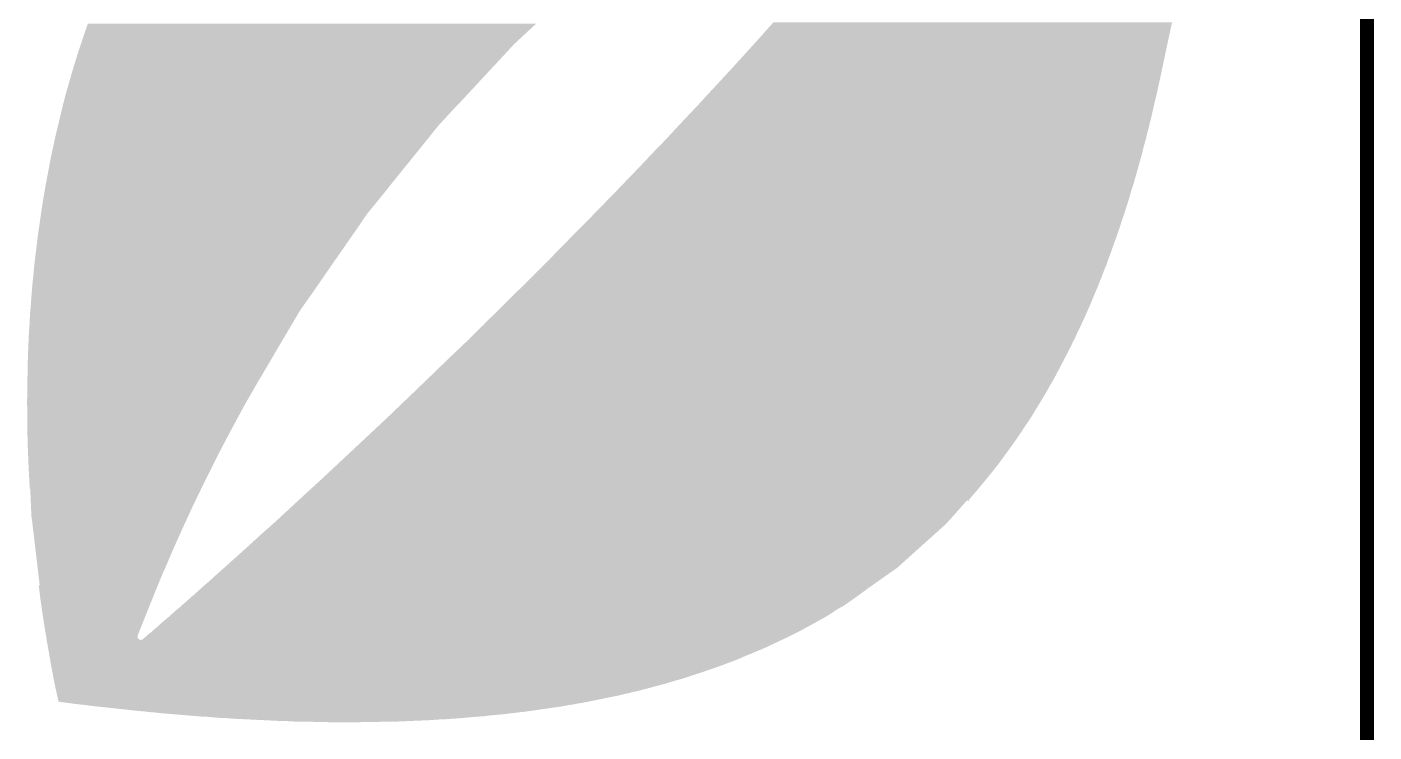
# Model space of a CAD drawing. Extents: x -0.05 to 0.95, y -0.15 to 1.54.
# Drawn here: x 0.383 to 0.953, y 0.943 to 1.242 of the extents above; entities that cross this region are included whole.
import ezdxf

# ---------------------------------------------------------------- set-up
doc = ezdxf.new("R2010")
doc.units = 0
doc.layers.add('AIR_QUALITY3_CLICK_V100_GKO', color=5, linetype='CONTINUOUS')
doc.layers.add('AIR_QUALITY3_CLICK_V100_GTO', color=14, linetype='CONTINUOUS')

msp = doc.modelspace()

# ---------------------------------------------------------------- linework, layer by layer
at = {"layer": 'AIR_QUALITY3_CLICK_V100_GKO', "const_width": 0.006}
msp.add_lwpolyline([(0.95, -0.05), (0.95, 1.5366), (0.95, 1.5379)], dxfattribs=at)
at = {"layer": 'AIR_QUALITY3_CLICK_V100_GTO'}
for points in [[(0.40537, 1.2345), (0.4068, 1.2388), (0.5889, 1.2345), (0.59352, 1.2388)], [(0.4068, 1.2388), (0.4083, 1.2431), (0.59352, 1.2388), (0.59815, 1.2431)], [(0.6927, 1.237), (0.6956, 1.2403), (0.86601, 1.237), (0.86672, 1.2403)], [(0.6956, 1.2403), (0.6986, 1.2436), (0.86672, 1.2403), (0.86743, 1.2436)], [(0.404, 1.2304), (0.40537, 1.2345), (0.5851, 1.2304), (0.5889, 1.2345)], [(0.6867, 1.2304), (0.69015, 1.2342), (0.8646, 1.2304), (0.8654, 1.2342)], [(0.69015, 1.2342), (0.6927, 1.237), (0.8654, 1.2342), (0.86601, 1.237)], [(0.4027, 1.2262), (0.40357, 1.229), (0.5812, 1.2262), (0.5838, 1.229)], [(0.40357, 1.229), (0.404, 1.2304), (0.5838, 1.229), (0.5851, 1.2304)], [(0.68279, 1.2261), (0.6867, 1.2304), (0.8637, 1.2261), (0.8646, 1.2304)], [(0.399, 1.2135), (0.4014, 1.2219), (0.56938, 1.2135), (0.57719, 1.2219)], [(0.4014, 1.2219), (0.4027, 1.2262), (0.57719, 1.2219), (0.5812, 1.2262)], [(0.6777, 1.2206), (0.67845, 1.2214), (0.86253, 1.2206), (0.8627, 1.2214)], [(0.67845, 1.2214), (0.6807, 1.2238), (0.8627, 1.2214), (0.86321, 1.2238)], [(0.6807, 1.2238), (0.68279, 1.2261), (0.86321, 1.2238), (0.8637, 1.2261)], [(0.66992, 1.2122), (0.6747, 1.2173), (0.8607, 1.2122), (0.86181, 1.2173)], [(0.6747, 1.2173), (0.6777, 1.2206), (0.86181, 1.2173), (0.86253, 1.2206)], [(0.3979, 1.2093), (0.399, 1.2135), (0.56547, 1.2093), (0.56938, 1.2135)], [(0.6657, 1.2076), (0.66786, 1.2099), (0.85958, 1.2076), (0.8601, 1.2099)], [(0.66786, 1.2099), (0.6687, 1.2108), (0.8601, 1.2099), (0.86033, 1.2108)], [(0.6687, 1.2109), (0.66992, 1.2122), (0.86036, 1.2109), (0.8607, 1.2122)], [(0.6687, 1.2108), (0.6687, 1.2109), (0.86033, 1.2108), (0.86036, 1.2109)], [(0.3961, 1.2018), (0.397, 1.2055), (0.55845, 1.2018), (0.56186, 1.2055)], [(0.397, 1.2055), (0.39781, 1.2089), (0.56186, 1.2055), (0.565, 1.2089)], [(0.39781, 1.2089), (0.3979, 1.2093), (0.5651, 1.2089), (0.56547, 1.2093)], [(0.39781, 1.2089), (0.39781, 1.2089), (0.565, 1.2089), (0.5651, 1.2089)], [(0.66154, 1.2032), (0.66371, 1.2055), (0.8586, 1.2032), (0.8591, 1.2055)], [(0.66371, 1.2055), (0.6657, 1.2076), (0.8591, 1.2055), (0.85958, 1.2076)], [(0.3952, 1.198), (0.39565, 1.1999), (0.55517, 1.198), (0.5567, 1.1999)], [(0.39565, 1.1999), (0.3961, 1.2018), (0.5567, 1.1999), (0.55845, 1.2018)], [(0.65539, 1.1966), (0.65741, 1.1988), (0.8569, 1.1966), (0.8575, 1.1988)], [(0.65741, 1.1988), (0.6587, 1.2002), (0.8575, 1.1988), (0.85782, 1.2002)], [(0.6587, 1.2002), (0.65946, 1.201), (0.85782, 1.2002), (0.858, 1.201)], [(0.65946, 1.201), (0.66154, 1.2032), (0.858, 1.201), (0.8586, 1.2032)], [(0.3935, 1.1905), (0.3943, 1.1943), (0.54914, 1.1905), (0.5522, 1.1943)], [(0.3943, 1.1943), (0.3952, 1.198), (0.5522, 1.1943), (0.55517, 1.198)], [(0.65131, 1.1923), (0.6518, 1.1928), (0.8558, 1.1923), (0.85594, 1.1928)], [(0.6518, 1.1928), (0.65331, 1.1944), (0.85594, 1.1928), (0.8564, 1.1944)], [(0.65331, 1.1944), (0.6553, 1.1965), (0.8564, 1.1944), (0.85688, 1.1965)], [(0.6553, 1.1965), (0.65539, 1.1966), (0.85688, 1.1965), (0.8569, 1.1966)], [(0.392, 1.1831), (0.3927, 1.1868), (0.54314, 1.1831), (0.54613, 1.1868)], [(0.3927, 1.1868), (0.39341, 1.1901), (0.54613, 1.1868), (0.5488, 1.1901)], [(0.39341, 1.1901), (0.39344, 1.1902), (0.5488, 1.1901), (0.5489, 1.1902)], [(0.39344, 1.1902), (0.3935, 1.1905), (0.5489, 1.1902), (0.54914, 1.1905)], [(0.6448, 1.1855), (0.64707, 1.1879), (0.85401, 1.1855), (0.8547, 1.1879)], [(0.64707, 1.1879), (0.6483, 1.1892), (0.8547, 1.1879), (0.855, 1.1892)], [(0.6483, 1.1892), (0.64917, 1.1901), (0.855, 1.1892), (0.8552, 1.1901)], [(0.64917, 1.1901), (0.65131, 1.1923), (0.8552, 1.1901), (0.8558, 1.1923)], [(0.3904, 1.1747), (0.392, 1.1831), (0.53635, 1.1747), (0.54314, 1.1831)], [(0.6374, 1.1778), (0.64101, 1.1815), (0.85184, 1.1778), (0.8529, 1.1815)], [(0.64101, 1.1815), (0.6414, 1.1819), (0.8529, 1.1815), (0.85301, 1.1819)], [(0.6414, 1.1819), (0.6431, 1.1837), (0.85301, 1.1819), (0.8535, 1.1837)], [(0.6431, 1.1837), (0.6448, 1.1855), (0.8535, 1.1837), (0.85401, 1.1855)], [(0.63493, 1.1752), (0.6374, 1.1778), (0.8511, 1.1752), (0.85184, 1.1778)], [(0.389, 1.1664), (0.3897, 1.1705), (0.52966, 1.1664), (0.533, 1.1705)], [(0.3897, 1.1705), (0.39015, 1.1732), (0.533, 1.1705), (0.5352, 1.1732)], [(0.39015, 1.1732), (0.39017, 1.1733), (0.5352, 1.1732), (0.5352, 1.1733)], [(0.39017, 1.1733), (0.39018, 1.1734), (0.5353, 1.1733), (0.5353, 1.1734)], [(0.39017, 1.1733), (0.39017, 1.1733), (0.5352, 1.1733), (0.5353, 1.1733)], [(0.39018, 1.1734), (0.3904, 1.1747), (0.5353, 1.1734), (0.53635, 1.1747)], [(0.62892, 1.169), (0.6295, 1.1696), (0.8492, 1.169), (0.84937, 1.1696)], [(0.6295, 1.1696), (0.63096, 1.1711), (0.84937, 1.1696), (0.8498, 1.1711)], [(0.63096, 1.1711), (0.63291, 1.1731), (0.8498, 1.1711), (0.8504, 1.1731)], [(0.63291, 1.1731), (0.6335, 1.1737), (0.8504, 1.1731), (0.8506, 1.1737)], [(0.6335, 1.1737), (0.63493, 1.1752), (0.8506, 1.1737), (0.8511, 1.1752)], [(0.38843, 1.1624), (0.389, 1.1664), (0.5264, 1.1624), (0.52966, 1.1664)], [(0.62297, 1.1629), (0.62492, 1.1649), (0.8473, 1.1629), (0.8479, 1.1649)], [(0.62492, 1.1649), (0.62696, 1.167), (0.8479, 1.1649), (0.8486, 1.167)], [(0.62696, 1.167), (0.62892, 1.169), (0.8486, 1.167), (0.8492, 1.169)], [(0.3877, 1.1574), (0.3884, 1.1622), (0.523, 1.1574), (0.52626, 1.1622)], [(0.3884, 1.1622), (0.38843, 1.1624), (0.52626, 1.1622), (0.5264, 1.1624)], [(0.6173, 1.1571), (0.61906, 1.1589), (0.84536, 1.1571), (0.8459, 1.1589)], [(0.61906, 1.1589), (0.6217, 1.1616), (0.8459, 1.1589), (0.84684, 1.1616)], [(0.6217, 1.1616), (0.62297, 1.1629), (0.84684, 1.1616), (0.8473, 1.1629)], [(0.38586, 1.143), (0.3872, 1.154), (0.513, 1.143), (0.52064, 1.154)], [(0.3872, 1.154), (0.3877, 1.1574), (0.52064, 1.154), (0.523, 1.1574)], [(0.61114, 1.1509), (0.6129, 1.1527), (0.8432, 1.1509), (0.84383, 1.1527)], [(0.6129, 1.1527), (0.6171, 1.1569), (0.84383, 1.1527), (0.8453, 1.1569)], [(0.6171, 1.1569), (0.6173, 1.1571), (0.8453, 1.1569), (0.84536, 1.1571)], [(0.6038, 1.1434), (0.60733, 1.147), (0.84047, 1.1434), (0.8418, 1.147)], [(0.60733, 1.147), (0.6086, 1.1483), (0.8418, 1.147), (0.84225, 1.1483)], [(0.6086, 1.1483), (0.60928, 1.149), (0.84225, 1.1483), (0.8425, 1.149)], [(0.60928, 1.149), (0.61114, 1.1509), (0.8425, 1.149), (0.8432, 1.1509)], [(0.3853, 1.1376), (0.3857, 1.1417), (0.50924, 1.1376), (0.51208, 1.1417)], [(0.3857, 1.1417), (0.38581, 1.1426), (0.51208, 1.1417), (0.5127, 1.1426)], [(0.38581, 1.1426), (0.38582, 1.1427), (0.5127, 1.1426), (0.5127, 1.1427)], [(0.38582, 1.1427), (0.38585, 1.1429), (0.5127, 1.1427), (0.5128, 1.1429)], [(0.38585, 1.1429), (0.38586, 1.143), (0.5128, 1.1429), (0.513, 1.143)], [(0.5997, 1.1393), (0.6016, 1.1412), (0.8389, 1.1393), (0.8397, 1.1412)], [(0.6016, 1.1412), (0.6036, 1.1432), (0.8397, 1.1412), (0.8404, 1.1432)], [(0.6036, 1.1432), (0.6038, 1.1434), (0.8404, 1.1432), (0.84047, 1.1434)], [(0.3849, 1.1336), (0.3853, 1.1376), (0.50648, 1.1336), (0.50924, 1.1376)], [(0.5941, 1.1337), (0.596, 1.1356), (0.8367, 1.1337), (0.8375, 1.1356)], [(0.596, 1.1356), (0.5978, 1.1374), (0.8375, 1.1356), (0.8382, 1.1374)], [(0.5978, 1.1374), (0.5997, 1.1393), (0.8382, 1.1374), (0.8389, 1.1393)], [(0.3845, 1.1291), (0.3849, 1.1336), (0.50337, 1.1291), (0.50648, 1.1336)], [(0.58841, 1.1281), (0.59034, 1.13), (0.8344, 1.1281), (0.8352, 1.13)], [(0.59034, 1.13), (0.59217, 1.1318), (0.8352, 1.13), (0.836, 1.1318)], [(0.59217, 1.1318), (0.5938, 1.1334), (0.836, 1.1318), (0.83659, 1.1334)], [(0.5938, 1.1334), (0.5941, 1.1337), (0.83659, 1.1334), (0.8367, 1.1337)], [(0.38394, 1.1218), (0.3842, 1.1247), (0.4982, 1.1218), (0.50025, 1.1247)], [(0.3842, 1.1247), (0.38449, 1.129), (0.50025, 1.1247), (0.5033, 1.129)], [(0.38449, 1.129), (0.3845, 1.1291), (0.5033, 1.129), (0.50337, 1.1291)], [(0.5829, 1.1226), (0.5848, 1.1245), (0.8321, 1.1226), (0.8329, 1.1245)], [(0.5848, 1.1245), (0.5866, 1.1263), (0.8329, 1.1245), (0.8337, 1.1263)], [(0.5866, 1.1263), (0.5881, 1.1278), (0.8337, 1.1263), (0.83428, 1.1278)], [(0.5881, 1.1278), (0.58841, 1.1281), (0.83428, 1.1278), (0.8344, 1.1281)], [(0.38361, 1.1162), (0.3838, 1.1202), (0.4949, 1.1162), (0.49726, 1.1202)], [(0.3838, 1.1202), (0.38394, 1.1218), (0.49726, 1.1202), (0.4982, 1.1218)], [(0.57744, 1.1173), (0.5792, 1.119), (0.8297, 1.1173), (0.8305, 1.119)], [(0.5792, 1.119), (0.5825, 1.1222), (0.8305, 1.119), (0.83192, 1.1222)], [(0.5825, 1.1222), (0.5829, 1.1226), (0.83192, 1.1222), (0.8321, 1.1226)], [(0.3833, 1.1115), (0.3836, 1.1159), (0.49211, 1.1115), (0.49472, 1.1159)], [(0.3836, 1.1159), (0.38361, 1.1162), (0.49472, 1.1159), (0.4949, 1.1162)], [(0.57214, 1.112), (0.57387, 1.1137), (0.8272, 1.112), (0.828, 1.1137)], [(0.57387, 1.1137), (0.5757, 1.1155), (0.828, 1.1137), (0.8289, 1.1155)], [(0.5757, 1.1155), (0.576, 1.1158), (0.8289, 1.1155), (0.82903, 1.1158)], [(0.576, 1.1159), (0.57744, 1.1173), (0.82908, 1.1159), (0.8297, 1.1173)], [(0.576, 1.1158), (0.576, 1.1159), (0.82903, 1.1158), (0.82908, 1.1159)], [(0.3831, 1.1067), (0.3833, 1.1115), (0.48926, 1.1067), (0.49211, 1.1115)], [(0.56626, 1.1063), (0.56857, 1.1085), (0.8245, 1.1063), (0.8255, 1.1085)], [(0.56857, 1.1085), (0.5692, 1.1091), (0.8255, 1.1085), (0.82582, 1.1091)], [(0.5692, 1.1091), (0.57032, 1.1102), (0.82582, 1.1091), (0.8264, 1.1102)], [(0.57032, 1.1102), (0.57214, 1.112), (0.8264, 1.1102), (0.8272, 1.112)], [(0.3828, 1.0973), (0.3829, 1.102), (0.48375, 1.0973), (0.48652, 1.102)], [(0.3829, 1.102), (0.38296, 1.1035), (0.48652, 1.102), (0.4874, 1.1035)], [(0.38296, 1.1035), (0.38297, 1.1036), (0.4874, 1.1035), (0.4874, 1.1036)], [(0.38297, 1.1036), (0.38298, 1.1039), (0.4874, 1.1036), (0.4876, 1.1039)], [(0.38298, 1.1039), (0.3831, 1.1067), (0.4876, 1.1039), (0.48926, 1.1067)], [(0.55316, 1.0937), (0.561, 1.1013), (0.8179, 1.0937), (0.82188, 1.1013)], [(0.561, 1.1013), (0.56626, 1.1063), (0.82188, 1.1013), (0.8245, 1.1063)], [(0.3827, 1.0923), (0.3828, 1.0973), (0.4808, 1.0923), (0.48375, 1.0973)], [(0.3826, 1.0868), (0.3827, 1.0922), (0.4776, 1.0868), (0.4807, 1.0922)], [(0.3827, 1.0922), (0.3827, 1.0923), (0.4807, 1.0922), (0.4808, 1.0923)], [(0.54692, 1.0877), (0.549, 1.0897), (0.8145, 1.0877), (0.8156, 1.0897)], [(0.549, 1.0897), (0.55109, 1.0917), (0.8156, 1.0897), (0.8168, 1.0917)], [(0.55109, 1.0917), (0.5513, 1.0919), (0.8168, 1.0917), (0.81691, 1.0919)], [(0.5513, 1.0919), (0.55316, 1.0937), (0.81691, 1.0919), (0.8179, 1.0937)], [(0.3825, 1.0825), (0.3827, 1.0868), (0.47513, 1.0825), (0.4776, 1.0868)], [(0.54065, 1.0817), (0.54692, 1.0877), (0.8109, 1.0817), (0.8145, 1.0877)], [(0.3826, 1.0814), (0.3825, 1.0825), (0.4745, 1.0814), (0.47513, 1.0825)], [(0.3826, 1.0757), (0.3826, 1.0814), (0.47142, 1.0757), (0.4745, 1.0814)], [(0.53616, 1.0774), (0.53867, 1.0798), (0.8083, 1.0774), (0.8097, 1.0798)], [(0.53867, 1.0798), (0.54065, 1.0817), (0.8097, 1.0798), (0.8109, 1.0817)], [(0.38269, 1.0703), (0.3826, 1.0757), (0.4685, 1.0703), (0.47142, 1.0757)], [(0.52892, 1.0706), (0.53138, 1.0729), (0.8038, 1.0706), (0.8053, 1.0729)], [(0.53138, 1.0729), (0.53374, 1.0751), (0.8053, 1.0729), (0.8068, 1.0751)], [(0.53374, 1.0751), (0.5347, 1.076), (0.8068, 1.0751), (0.80739, 1.076)], [(0.5347, 1.076), (0.53616, 1.0774), (0.80739, 1.076), (0.8083, 1.0774)], [(0.3827, 1.0696), (0.38269, 1.0703), (0.46813, 1.0696), (0.4685, 1.0703)], [(0.3829, 1.0629), (0.3827, 1.0696), (0.46462, 1.0629), (0.46813, 1.0696)], [(0.52422, 1.0662), (0.52892, 1.0706), (0.8008, 1.0662), (0.8038, 1.0706)], [(0.38303, 1.0598), (0.3829, 1.0629), (0.463, 1.0598), (0.46462, 1.0629)], [(0.51609, 1.0586), (0.52144, 1.0636), (0.7953, 1.0586), (0.7989, 1.0636)], [(0.52144, 1.0636), (0.52422, 1.0662), (0.7989, 1.0636), (0.8008, 1.0662)], [(0.38303, 1.0597), (0.38303, 1.0598), (0.463, 1.0597), (0.463, 1.0598)], [(0.3832, 1.0555), (0.38303, 1.0597), (0.46088, 1.0555), (0.463, 1.0597)], [(0.38351, 1.0498), (0.3832, 1.0555), (0.458, 1.0498), (0.46088, 1.0555)], [(0.51042, 1.0533), (0.51342, 1.0561), (0.7912, 1.0533), (0.7934, 1.0561)], [(0.51342, 1.0561), (0.51609, 1.0586), (0.7934, 1.0561), (0.7953, 1.0586)], [(0.3837, 1.0464), (0.38351, 1.0498), (0.45635, 1.0464), (0.458, 1.0498)], [(0.50098, 1.0446), (0.507, 1.0501), (0.784, 1.0446), (0.78858, 1.0501)], [(0.507, 1.0501), (0.50753, 1.0506), (0.78858, 1.0501), (0.789, 1.0506)], [(0.50753, 1.0506), (0.51042, 1.0533), (0.789, 1.0506), (0.7912, 1.0533)], [(0.38418, 1.0397), (0.3839, 1.0464), (0.4531, 1.0397), (0.45635, 1.0464)], [(0.5, 1.0437), (0.50098, 1.0446), (0.78321, 1.0437), (0.784, 1.0446)], [(0.3844, 1.0346), (0.38418, 1.0397), (0.45074, 1.0346), (0.4531, 1.0397)], [(0.49384, 1.038), (0.4947, 1.0388), (0.7776, 1.038), (0.77831, 1.0388)], [(0.4947, 1.0388), (0.49773, 1.0416), (0.77831, 1.0388), (0.7808, 1.0416)], [(0.49773, 1.0416), (0.5, 1.0437), (0.78136, 1.0416), (0.78321, 1.0437)], [(0.7811, 1.0413), (0.7808, 1.0416), (0.7811, 1.0413), (0.78136, 1.0416)], [(0.3847, 1.0326), (0.3844, 1.0346), (0.44981, 1.0326), (0.45074, 1.0346)], [(0.4869, 1.0316), (0.48929, 1.0338), (0.77186, 1.0316), (0.7739, 1.0338)], [(0.48929, 1.0338), (0.4906, 1.035), (0.7739, 1.0338), (0.77496, 1.035)], [(0.4906, 1.035), (0.49384, 1.038), (0.77496, 1.035), (0.7776, 1.038)], [(0.38498, 1.0302), (0.3847, 1.0326), (0.4487, 1.0302), (0.44981, 1.0326)], [(0.38612, 1.0206), (0.38498, 1.0302), (0.4444, 1.0206), (0.4487, 1.0302)], [(0.4807, 1.0261), (0.4836, 1.0287), (0.76581, 1.0261), (0.7687, 1.0287)], [(0.4836, 1.0287), (0.48633, 1.0311), (0.7687, 1.0287), (0.7714, 1.0311)], [(0.48633, 1.0311), (0.4869, 1.0316), (0.7714, 1.0311), (0.77186, 1.0316)], [(0.4719, 1.0181), (0.4782, 1.0238), (0.75691, 1.0181), (0.76325, 1.0238)], [(0.4782, 1.0238), (0.4807, 1.0261), (0.76325, 1.0238), (0.76581, 1.0261)], [(0.38717, 1.0117), (0.38612, 1.0206), (0.4406, 1.0117), (0.4444, 1.0206)], [(0.4685, 1.0151), (0.4719, 1.0181), (0.75357, 1.0151), (0.75691, 1.0181)], [(0.3879, 1.0055), (0.38717, 1.0117), (0.43795, 1.0055), (0.4405, 1.0117)], [(0.38717, 1.0117), (0.38717, 1.0117), (0.4405, 1.0117), (0.4406, 1.0117)], [(0.4615, 1.0088), (0.4628, 1.01), (0.74529, 1.0088), (0.747, 1.01)], [(0.4628, 1.01), (0.4642, 1.0112), (0.747, 1.01), (0.7487, 1.0112)], [(0.4642, 1.0112), (0.4655, 1.0124), (0.7487, 1.0112), (0.75046, 1.0124)], [(0.4655, 1.0124), (0.46585, 1.0127), (0.75046, 1.0124), (0.7509, 1.0127)], [(0.46585, 1.0127), (0.4669, 1.0136), (0.7509, 1.0127), (0.7519, 1.0136)], [(0.4669, 1.0136), (0.4685, 1.0151), (0.7519, 1.0136), (0.75357, 1.0151)], [(0.3875, 1.0054), (0.3879, 1.0055), (0.43791, 1.0054), (0.43795, 1.0055)], [(0.38783, 1.0027), (0.3875, 1.0054), (0.4368, 1.0027), (0.43791, 1.0054)], [(0.4554, 1.0034), (0.4564, 1.0043), (0.73767, 1.0034), (0.7389, 1.0043)], [(0.4564, 1.0043), (0.4573, 1.0051), (0.7389, 1.0043), (0.74004, 1.0051)], [(0.4573, 1.0051), (0.4583, 1.006), (0.74004, 1.0051), (0.74131, 1.006)], [(0.4583, 1.006), (0.4593, 1.0068), (0.74131, 1.006), (0.74245, 1.0068)], [(0.4593, 1.0068), (0.4603, 1.0077), (0.74245, 1.0068), (0.74373, 1.0077)], [(0.4603, 1.0077), (0.4615, 1.0088), (0.74373, 1.0077), (0.74529, 1.0088)], [(0.38784, 1.0026), (0.38783, 1.0027), (0.4368, 1.0026), (0.4368, 1.0027)], [(0.3882, 0.9997), (0.38784, 1.0026), (0.43562, 0.9997), (0.4368, 1.0026)], [(0.3888, 0.9954), (0.3882, 0.9997), (0.43387, 0.9954), (0.43562, 0.9997)], [(0.4486, 0.9974), (0.4498, 0.9984), (0.72926, 0.9974), (0.7307, 0.9984)], [(0.4498, 0.9984), (0.4504, 0.999), (0.7307, 0.9984), (0.73156, 0.999)], [(0.4504, 0.999), (0.451, 0.9995), (0.73156, 0.999), (0.73228, 0.9995)], [(0.451, 0.9995), (0.4515, 1), (0.73228, 0.9995), (0.733, 1)], [(0.4515, 1), (0.4516, 1.0001), (0.733, 1), (0.73314, 1.0001)], [(0.4517, 1.0001), (0.4523, 1.0007), (0.73314, 1.0001), (0.73396, 1.0007)], [(0.4523, 1.0007), (0.453, 1.0012), (0.73396, 1.0007), (0.73465, 1.0012)], [(0.453, 1.0012), (0.4536, 1.0018), (0.73465, 1.0012), (0.73547, 1.0018)], [(0.4536, 1.0018), (0.4554, 1.0034), (0.73547, 1.0018), (0.73767, 1.0034)], [(0.38908, 0.9935), (0.3888, 0.9954), (0.4331, 0.9935), (0.43387, 0.9954)], [(0.3893, 0.992), (0.38908, 0.9935), (0.4325, 0.992), (0.4331, 0.9935)], [(0.4426, 0.9921), (0.4432, 0.9927), (0.72076, 0.9921), (0.72173, 0.9927)], [(0.4432, 0.9927), (0.4436, 0.993), (0.72173, 0.9927), (0.72221, 0.993)], [(0.4436, 0.993), (0.4439, 0.9933), (0.72221, 0.993), (0.72269, 0.9933)], [(0.4439, 0.9933), (0.4443, 0.9936), (0.72269, 0.9933), (0.72317, 0.9936)], [(0.4443, 0.9936), (0.445, 0.9943), (0.72317, 0.9936), (0.7243, 0.9943)], [(0.445, 0.9943), (0.4451, 0.9944), (0.7243, 0.9943), (0.7242, 0.9944)], [(0.4451, 0.9944), (0.4457, 0.9949), (0.7242, 0.9944), (0.72507, 0.9949)], [(0.4457, 0.9949), (0.4462, 0.9953), (0.72507, 0.9949), (0.72577, 0.9953)], [(0.4462, 0.9953), (0.44788, 0.9967), (0.72577, 0.9953), (0.7282, 0.9967)], [(0.44788, 0.9967), (0.448, 0.9968), (0.7282, 0.9967), (0.7284, 0.9968)], [(0.448, 0.9968), (0.4486, 0.9974), (0.7284, 0.9968), (0.72926, 0.9974)], [(0.3898, 0.989), (0.3893, 0.992), (0.43131, 0.989), (0.4325, 0.992)], [(0.3902, 0.9864), (0.3898, 0.989), (0.43028, 0.9864), (0.43131, 0.989)], [(0.4365, 0.9869), (0.4368, 0.9871), (0.71133, 0.9869), (0.71169, 0.9871)], [(0.4368, 0.9871), (0.4372, 0.9875), (0.71169, 0.9871), (0.71242, 0.9875)], [(0.4372, 0.9875), (0.4375, 0.9877), (0.71242, 0.9875), (0.71279, 0.9877)], [(0.4375, 0.9877), (0.4377, 0.9879), (0.71279, 0.9877), (0.71315, 0.9879)], [(0.4377, 0.9879), (0.438, 0.9881), (0.71315, 0.9879), (0.71352, 0.9881)], [(0.438, 0.9881), (0.4381, 0.9882), (0.71352, 0.9881), (0.7137, 0.9882)], [(0.4381, 0.9882), (0.4387, 0.9888), (0.7137, 0.9882), (0.71481, 0.9888)], [(0.4387, 0.9888), (0.439, 0.989), (0.71481, 0.9888), (0.71517, 0.989)], [(0.439, 0.989), (0.4393, 0.9893), (0.71517, 0.989), (0.71573, 0.9893)], [(0.4393, 0.9893), (0.4396, 0.9895), (0.71573, 0.9893), (0.71609, 0.9895)], [(0.4396, 0.9895), (0.4398, 0.9898), (0.71609, 0.9895), (0.71665, 0.9898)], [(0.4398, 0.9898), (0.4401, 0.99), (0.71665, 0.9898), (0.71702, 0.99)], [(0.4401, 0.99), (0.4402, 0.9901), (0.71702, 0.99), (0.7172, 0.9901)], [(0.4402, 0.9901), (0.4404, 0.9903), (0.7172, 0.9901), (0.71756, 0.9903)], [(0.4404, 0.9903), (0.4407, 0.9905), (0.71756, 0.9903), (0.71792, 0.9905)], [(0.4407, 0.9905), (0.441, 0.9908), (0.71792, 0.9905), (0.71845, 0.9908)], [(0.441, 0.9908), (0.4413, 0.991), (0.71845, 0.9908), (0.71881, 0.991)], [(0.4413, 0.991), (0.4419, 0.9916), (0.71881, 0.991), (0.71988, 0.9916)], [(0.4419, 0.9916), (0.4423, 0.9919), (0.71988, 0.9916), (0.72042, 0.9919)], [(0.4423, 0.9919), (0.44245, 0.992), (0.72042, 0.9919), (0.7206, 0.992)], [(0.44245, 0.992), (0.4426, 0.9921), (0.7206, 0.992), (0.72076, 0.9921)], [(0.39058, 0.9842), (0.3902, 0.9864), (0.4294, 0.9842), (0.43028, 0.9864)], [(0.3906, 0.9841), (0.39058, 0.9842), (0.4294, 0.9841), (0.4294, 0.9842)], [(0.39061, 0.984), (0.3906, 0.9841), (0.4294, 0.984), (0.4294, 0.9841)], [(0.39064, 0.9838), (0.39061, 0.984), (0.4293, 0.9838), (0.4294, 0.984)], [(0.39069, 0.9835), (0.39064, 0.9838), (0.4294, 0.9835), (0.4293, 0.9838)], [(0.39074, 0.9831), (0.39069, 0.9835), (0.4294, 0.9831), (0.4294, 0.9835)], [(0.39076, 0.983), (0.39074, 0.9831), (0.4296, 0.983), (0.4294, 0.9831)], [(0.39079, 0.9828), (0.39076, 0.983), (0.4297, 0.9828), (0.4296, 0.983)], [(0.39081, 0.9826), (0.39079, 0.9828), (0.43, 0.9826), (0.4297, 0.9828)], [(0.39084, 0.9824), (0.39081, 0.9826), (0.4302, 0.9824), (0.43, 0.9826)], [(0.39086, 0.9823), (0.39084, 0.9824), (0.4306, 0.9823), (0.4304, 0.9824)], [(0.39084, 0.9824), (0.39084, 0.9824), (0.4304, 0.9824), (0.4302, 0.9824)], [(0.3909, 0.982), (0.39086, 0.9823), (0.70147, 0.982), (0.70212, 0.9823)], [(0.39109, 0.9809), (0.3909, 0.982), (0.6991, 0.9809), (0.70147, 0.982)], [(0.4306, 0.9823), (0.4309, 0.9824), (0.70212, 0.9823), (0.70233, 0.9824)], [(0.4312, 0.9824), (0.4314, 0.9826), (0.70233, 0.9824), (0.70276, 0.9826)], [(0.4316, 0.9826), (0.4316, 0.9827), (0.70276, 0.9826), (0.70298, 0.9827)], [(0.4317, 0.9827), (0.4317, 0.9828), (0.70298, 0.9827), (0.70319, 0.9828)], [(0.4318, 0.9828), (0.4318, 0.9829), (0.70319, 0.9828), (0.70341, 0.9829)], [(0.4319, 0.9829), (0.4321, 0.9831), (0.70341, 0.9829), (0.70384, 0.9831)], [(0.4322, 0.9831), (0.4322, 0.9832), (0.70384, 0.9831), (0.70405, 0.9832)], [(0.4323, 0.9832), (0.4323, 0.9833), (0.70405, 0.9832), (0.70427, 0.9833)], [(0.4324, 0.9833), (0.4324, 0.9834), (0.70427, 0.9833), (0.70448, 0.9834)], [(0.4325, 0.9834), (0.4325, 0.9835), (0.70448, 0.9834), (0.7047, 0.9835)], [(0.4326, 0.9835), (0.4328, 0.9837), (0.7047, 0.9835), (0.7051, 0.9837)], [(0.4329, 0.9837), (0.4329, 0.9838), (0.7051, 0.9837), (0.7053, 0.9838)], [(0.433, 0.9838), (0.433, 0.9839), (0.7053, 0.9838), (0.7055, 0.9839)], [(0.4331, 0.9839), (0.4332, 0.984), (0.7055, 0.9839), (0.7057, 0.984)], [(0.4332, 0.984), (0.4332, 0.9841), (0.7057, 0.984), (0.7059, 0.9841)], [(0.4333, 0.9841), (0.4337, 0.9845), (0.7059, 0.9841), (0.7067, 0.9845)], [(0.4338, 0.9845), (0.4342, 0.9849), (0.7067, 0.9845), (0.7075, 0.9849)], [(0.4342, 0.9849), (0.4343, 0.985), (0.7075, 0.9849), (0.70769, 0.985)], [(0.4344, 0.9851), (0.4346, 0.9853), (0.70789, 0.9851), (0.70827, 0.9853)], [(0.4344, 0.985), (0.4344, 0.9851), (0.70769, 0.985), (0.70789, 0.9851)], [(0.4347, 0.9853), (0.435, 0.9856), (0.70827, 0.9853), (0.70886, 0.9856)], [(0.4351, 0.9856), (0.4357, 0.9862), (0.70886, 0.9856), (0.71002, 0.9862)], [(0.4358, 0.9862), (0.4361, 0.9865), (0.71002, 0.9862), (0.7106, 0.9865)], [(0.4361, 0.9865), (0.4365, 0.9869), (0.7106, 0.9865), (0.71133, 0.9869)], [(0.39131, 0.9797), (0.39109, 0.9809), (0.6967, 0.9797), (0.6991, 0.9809)], [(0.3915, 0.9786), (0.39131, 0.9797), (0.6942, 0.9786), (0.6967, 0.9797)], [(0.39169, 0.9776), (0.3915, 0.9786), (0.6917, 0.9776), (0.6942, 0.9786)], [(0.3918, 0.977), (0.39169, 0.9776), (0.69034, 0.977), (0.6917, 0.9776)], [(0.39187, 0.9765), (0.3918, 0.977), (0.6892, 0.9765), (0.69034, 0.977)], [(0.392, 0.9756), (0.39187, 0.9765), (0.68695, 0.9756), (0.6892, 0.9765)], [(0.39202, 0.9755), (0.392, 0.9756), (0.6867, 0.9755), (0.68695, 0.9756)], [(0.39226, 0.9744), (0.39202, 0.9755), (0.6842, 0.9744), (0.6867, 0.9755)], [(0.3923, 0.9742), (0.39226, 0.9744), (0.6837, 0.9742), (0.6842, 0.9744)], [(0.39242, 0.9734), (0.3923, 0.9742), (0.6817, 0.9734), (0.6837, 0.9742)], [(0.3925, 0.9729), (0.39242, 0.9734), (0.68032, 0.9729), (0.6817, 0.9734)], [(0.39255, 0.9726), (0.3925, 0.9729), (0.6795, 0.9726), (0.68032, 0.9729)], [(0.3927, 0.9718), (0.39255, 0.9726), (0.6774, 0.9718), (0.6795, 0.9726)], [(0.3929, 0.9707), (0.3927, 0.9718), (0.67437, 0.9707), (0.6774, 0.9718)], [(0.393, 0.9702), (0.3929, 0.9707), (0.673, 0.9702), (0.67437, 0.9707)], [(0.39314, 0.9695), (0.393, 0.9702), (0.6708, 0.9695), (0.673, 0.9702)], [(0.3933, 0.9687), (0.39314, 0.9695), (0.6686, 0.9687), (0.6708, 0.9695)], [(0.3935, 0.9676), (0.3933, 0.9687), (0.66514, 0.9676), (0.6686, 0.9687)], [(0.39354, 0.9673), (0.3935, 0.9676), (0.6642, 0.9673), (0.66514, 0.9676)], [(0.3936, 0.9669), (0.39354, 0.9673), (0.66305, 0.9669), (0.6642, 0.9673)], [(0.3937, 0.9665), (0.3936, 0.9669), (0.6619, 0.9665), (0.66305, 0.9669)], [(0.3938, 0.9661), (0.3937, 0.9665), (0.66064, 0.9661), (0.6619, 0.9665)], [(0.39384, 0.9658), (0.3938, 0.9661), (0.6597, 0.9658), (0.66064, 0.9661)], [(0.3939, 0.9653), (0.39384, 0.9658), (0.65778, 0.9653), (0.6597, 0.9658)], [(0.39393, 0.9652), (0.3939, 0.9653), (0.6574, 0.9652), (0.65778, 0.9653)], [(0.3941, 0.9646), (0.39393, 0.9652), (0.65543, 0.9646), (0.6574, 0.9652)], [(0.3942, 0.9638), (0.3941, 0.9646), (0.6528, 0.9638), (0.65543, 0.9646)], [(0.39437, 0.9632), (0.3942, 0.9638), (0.6505, 0.9632), (0.6528, 0.9638)], [(0.3944, 0.9631), (0.39437, 0.9632), (0.65012, 0.9631), (0.6505, 0.9632)], [(0.39446, 0.9627), (0.3944, 0.9631), (0.6486, 0.9627), (0.65012, 0.9631)], [(0.3945, 0.9624), (0.39446, 0.9627), (0.64752, 0.9624), (0.6486, 0.9627)], [(0.39453, 0.9622), (0.3945, 0.9624), (0.6468, 0.9622), (0.64752, 0.9624)], [(0.3946, 0.9618), (0.39453, 0.9622), (0.64528, 0.9618), (0.6468, 0.9622)], [(0.3948, 0.9613), (0.3946, 0.9618), (0.64338, 0.9613), (0.64528, 0.9618)], [(0.39492, 0.9607), (0.3948, 0.9613), (0.6411, 0.9607), (0.64338, 0.9613)], [(0.395, 0.9603), (0.39492, 0.9607), (0.6392, 0.9603), (0.6411, 0.9607)], [(0.3951, 0.9598), (0.395, 0.9603), (0.6373, 0.9598), (0.6392, 0.9603)], [(0.39518, 0.9594), (0.3951, 0.9598), (0.6354, 0.9594), (0.6373, 0.9598)], [(0.39528, 0.9589), (0.39518, 0.9594), (0.6335, 0.9589), (0.6354, 0.9594)], [(0.3953, 0.9588), (0.39528, 0.9589), (0.633, 0.9588), (0.6335, 0.9589)], [(0.39537, 0.9585), (0.3953, 0.9588), (0.6315, 0.9585), (0.633, 0.9588)], [(0.3954, 0.9584), (0.39537, 0.9585), (0.63102, 0.9584), (0.6315, 0.9585)], [(0.39546, 0.9581), (0.3954, 0.9584), (0.6296, 0.9581), (0.63102, 0.9584)], [(0.3955, 0.9579), (0.39546, 0.9581), (0.6286, 0.9579), (0.6296, 0.9581)], [(0.39555, 0.9577), (0.3955, 0.9579), (0.6276, 0.9577), (0.6286, 0.9579)], [(0.3956, 0.9575), (0.39555, 0.9577), (0.62665, 0.9575), (0.6276, 0.9577)], [(0.39564, 0.9573), (0.3956, 0.9575), (0.6257, 0.9573), (0.62665, 0.9575)], [(0.3957, 0.957), (0.39564, 0.9573), (0.6242, 0.957), (0.6257, 0.9573)], [(0.3958, 0.9566), (0.3957, 0.957), (0.6222, 0.9566), (0.6242, 0.957)], [(0.3958, 0.9562), (0.3958, 0.9566), (0.6202, 0.9562), (0.6222, 0.9566)], [(0.3981, 0.9559), (0.3958, 0.9562), (0.6187, 0.9559), (0.6202, 0.9562)], [(0.3996, 0.9557), (0.3981, 0.9559), (0.6177, 0.9557), (0.6187, 0.9559)], [(0.4011, 0.9555), (0.3996, 0.9557), (0.61637, 0.9555), (0.6177, 0.9557)], [(0.40187, 0.9554), (0.4011, 0.9555), (0.6157, 0.9554), (0.61637, 0.9555)], [(0.4042, 0.9551), (0.40187, 0.9554), (0.6142, 0.9551), (0.6157, 0.9554)], [(0.40517, 0.955), (0.4042, 0.9551), (0.6137, 0.955), (0.6142, 0.9551)], [(0.4071, 0.9548), (0.40517, 0.955), (0.61237, 0.9548), (0.6137, 0.955)], [(0.40782, 0.9547), (0.4071, 0.9548), (0.6117, 0.9547), (0.61237, 0.9548)], [(0.41, 0.9544), (0.40782, 0.9547), (0.61013, 0.9544), (0.6117, 0.9547)], [(0.41093, 0.9543), (0.41, 0.9544), (0.6096, 0.9543), (0.61013, 0.9544)], [(0.4128, 0.9541), (0.41093, 0.9543), (0.60827, 0.9541), (0.6096, 0.9543)], [(0.41377, 0.954), (0.4128, 0.9541), (0.6076, 0.954), (0.60827, 0.9541)], [(0.4157, 0.9538), (0.41377, 0.954), (0.6062, 0.9538), (0.6076, 0.954)], [(0.4166, 0.9537), (0.4157, 0.9538), (0.6055, 0.9537), (0.6062, 0.9538)], [(0.4184, 0.9535), (0.4166, 0.9537), (0.60417, 0.9535), (0.6055, 0.9537)], [(0.41933, 0.9534), (0.4184, 0.9535), (0.6035, 0.9534), (0.60417, 0.9535)], [(0.4212, 0.9532), (0.41933, 0.9534), (0.6021, 0.9532), (0.6035, 0.9534)], [(0.4293, 0.9523), (0.4212, 0.9532), (0.5958, 0.9523), (0.6021, 0.9532)], [(0.4318, 0.9521), (0.4293, 0.9523), (0.5944, 0.9521), (0.5958, 0.9523)], [(0.43353, 0.9519), (0.4318, 0.9521), (0.593, 0.9519), (0.5944, 0.9521)], [(0.4344, 0.9518), (0.43353, 0.9519), (0.59195, 0.9518), (0.593, 0.9519)], [(0.43565, 0.9517), (0.4344, 0.9518), (0.5909, 0.9517), (0.59195, 0.9518)], [(0.4369, 0.9516), (0.43565, 0.9517), (0.5902, 0.9516), (0.5909, 0.9517)], [(0.43857, 0.9514), (0.4369, 0.9516), (0.5888, 0.9514), (0.5902, 0.9516)], [(0.4394, 0.9513), (0.43857, 0.9514), (0.58775, 0.9513), (0.5888, 0.9514)], [(0.4407, 0.9512), (0.4394, 0.9513), (0.5867, 0.9512), (0.58775, 0.9513)], [(0.442, 0.9511), (0.4407, 0.9512), (0.58597, 0.9511), (0.5867, 0.9512)], [(0.4445, 0.9509), (0.442, 0.9511), (0.5845, 0.9509), (0.58597, 0.9511)], [(0.4469, 0.9507), (0.4445, 0.9509), (0.5824, 0.9507), (0.5845, 0.9509)], [(0.4492, 0.9505), (0.4469, 0.9507), (0.5802, 0.9505), (0.5824, 0.9507)], [(0.4516, 0.9503), (0.4492, 0.9505), (0.578, 0.9503), (0.5802, 0.9505)], [(0.454, 0.9501), (0.4516, 0.9503), (0.5766, 0.9501), (0.578, 0.9503)], [(0.45515, 0.95), (0.454, 0.9501), (0.5759, 0.95), (0.5766, 0.9501)], [(0.4563, 0.9499), (0.45515, 0.95), (0.5737, 0.9499), (0.5759, 0.95)], [(0.4587, 0.9498), (0.4563, 0.9499), (0.5726, 0.9498), (0.5737, 0.9499)], [(0.462, 0.9495), (0.4587, 0.9498), (0.5693, 0.9495), (0.5726, 0.9498)], [(0.4631, 0.9494), (0.462, 0.9495), (0.56815, 0.9494), (0.5693, 0.9495)], [(0.4653, 0.9493), (0.4631, 0.9494), (0.567, 0.9493), (0.56815, 0.9494)], [(0.4675, 0.9492), (0.4653, 0.9493), (0.5659, 0.9492), (0.567, 0.9493)], [(0.4686, 0.9491), (0.4675, 0.9492), (0.5648, 0.9491), (0.5659, 0.9492)], [(0.4697, 0.949), (0.4686, 0.9491), (0.5626, 0.949), (0.5648, 0.9491)], [(0.4718, 0.9489), (0.4697, 0.949), (0.56145, 0.9489), (0.5626, 0.949)], [(0.474, 0.9488), (0.4718, 0.9489), (0.5603, 0.9488), (0.56145, 0.9489)], [(0.4761, 0.9487), (0.474, 0.9488), (0.5581, 0.9487), (0.5603, 0.9488)], [(0.4781, 0.9486), (0.4761, 0.9487), (0.5558, 0.9486), (0.5581, 0.9487)], [(0.4801, 0.9485), (0.4781, 0.9486), (0.5547, 0.9485), (0.5558, 0.9486)], [(0.4822, 0.9484), (0.4801, 0.9485), (0.5536, 0.9484), (0.5547, 0.9485)], [(0.4902, 0.948), (0.4822, 0.9484), (0.5444, 0.948), (0.5536, 0.9484)], [(0.4939, 0.9479), (0.4921, 0.948), (0.5421, 0.9479), (0.5444, 0.948)], [(0.4958, 0.9478), (0.4939, 0.9479), (0.5397, 0.9478), (0.5421, 0.9479)], [(0.4995, 0.9477), (0.4976, 0.9478), (0.5351, 0.9477), (0.5374, 0.9478)], [(0.505, 0.9476), (0.5032, 0.9477), (0.5303, 0.9476), (0.5327, 0.9477)], [(0.5103, 0.9475), (0.5086, 0.9476), (0.5232, 0.9475), (0.5256, 0.9476)]]:
    msp.add_solid(points, dxfattribs=at)

doc.saveas('drawing.dxf')
